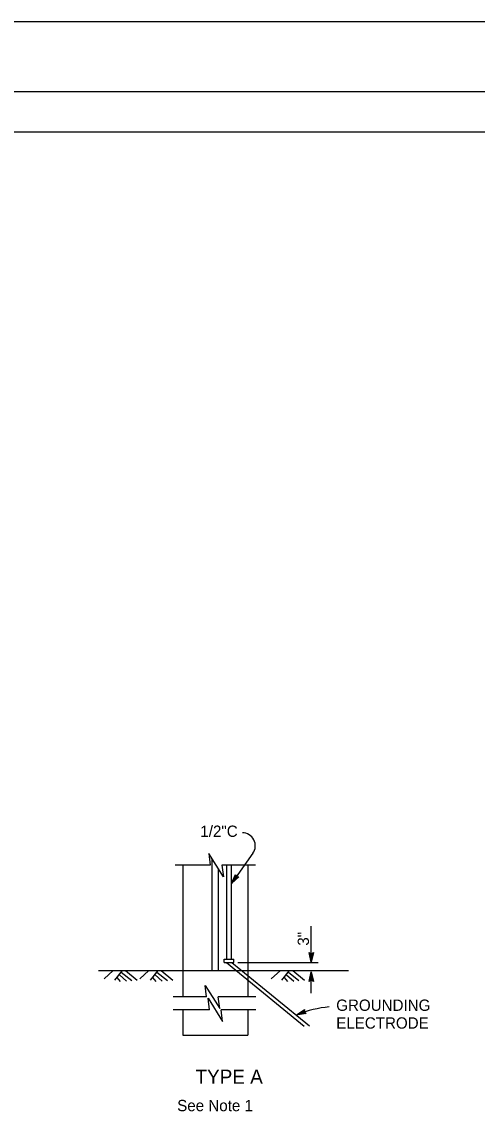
# Model space of a CAD drawing. Extents: x -894 to 866, y -472 to 714.
# Drawn here: x 45 to 327, y 34 to 714 of the extents above; entities that cross this region are included whole.
import ezdxf

# ---------------------------------------------------------------- set-up
doc = ezdxf.new("R2010")
doc.units = 0
for name, color, linetype in [('border_PLOTTING-ELEMENTS', 7, 'Continuous'), ('border_rw_22x34_Cut_Lines', 7, 'Continuous'), ('border_SHEET', 7, 'Continuous'), ('es_CELL-anno', 7, 'Continuous'), ('es_CELL-MISC-COMPONENTS', 7, 'Continuous')]:
    doc.layers.add(name, color=color, linetype=linetype)

msp = doc.modelspace()

# ---------------------------------------------------------------- linework, layer by layer
at = {"layer": 'border_PLOTTING-ELEMENTS'}
for points in [[(-894.04, -472.44), (865.96, -472.44), (865.96, 713.56), (-894.04, 713.56)], [(-864.04, 670.56), (835.96, 670.56), (835.96, -429.44), (-864.04, -429.44)]]:
    msp.add_lwpolyline(points, close=True, dxfattribs=at)
at = {"layer": 'border_rw_22x34_Cut_Lines'}
msp.add_lwpolyline([(-864.04, 670.56), (835.96, 670.56), (835.96, -429.44), (-864.04, -429.44)], close=True, dxfattribs=at)
at = {"layer": 'border_SHEET'}
msp.add_line((-814.04, 645.56), (810.96, 645.56), dxfattribs=at)
at = {"layer": 'es_CELL-anno'}
for p, q in [((188.12, 199.3), (174.86, 180.55)), ((174.86, 180.55), (177.23, 186.21)), ((179.41, 184.67), (174.86, 180.55)), ((179, 184.7), (175.65, 181.67)), ((175.66, 181.68), (177.39, 185.81)), ((176.45, 182.8), (177.57, 185.47)), ((178.57, 184.72), (176.45, 182.8)), ((177.23, 186.21), (177.23, 186.21)), ((177.23, 186.21), (177.86, 184.79)), ((177.25, 183.93), (177.73, 185.07)), ((178.18, 184.77), (177.25, 183.93)), ((177.86, 184.79), (179.41, 184.67)), ((179.41, 184.67), (179.41, 184.67)), ((174.86, 180.55), (174.86, 180.55)), ((224.12, 131.93), (224.12, 154.14)), ((224.12, 131.93), (222.79, 137.93)), ((222.79, 137.93), (222.79, 137.93)), ((222.79, 137.93), (224.12, 137.13)), ((224.12, 131.93), (222.79, 137.93)), ((222.79, 137.93), (222.79, 137.93)), ((222.79, 137.93), (224.12, 137.13)), ((224.11, 133.32), (223.15, 137.69)), ((224.11, 133.32), (223.15, 137.69)), ((224.12, 134.69), (223.49, 137.52)), ((224.12, 134.69), (223.49, 137.52)), ((224.12, 136.07), (223.85, 137.28)), ((224.12, 136.07), (223.85, 137.28)), ((224.12, 137.13), (225.46, 137.93)), ((225.46, 137.93), (224.12, 131.93)), ((224.12, 137.13), (225.46, 137.93)), ((225.46, 137.93), (224.12, 131.93)), ((225.1, 137.71), (224.12, 133.31)), ((225.1, 137.71), (224.12, 133.31)), ((224.74, 137.48), (224.12, 134.69)), ((224.74, 137.48), (224.12, 134.69)), ((224.4, 137.3), (224.12, 136.07)), ((224.4, 137.3), (224.12, 136.07)), ((225.46, 137.93), (225.46, 137.93)), ((225.46, 137.93), (225.46, 137.93)), ((178.75, 131.76), (228.48, 131.76)), ((224.12, 131.93), (224.12, 131.93)), ((224.12, 131.93), (224.12, 131.93)), ((222.78, 119.97), (224.12, 125.97)), ((223.13, 120.19), (224.12, 124.59)), ((223.49, 120.42), (224.11, 123.21)), ((224.11, 123.21), (224.74, 120.38)), ((224.12, 125.97), (224.12, 125.97)), ((224.12, 125.97), (225.45, 119.97)), ((224.12, 112.81), (224.12, 125.97)), ((224.12, 124.58), (225.09, 120.21)), ((224.12, 120.77), (222.78, 119.97)), ((222.78, 119.97), (222.78, 119.97)), ((223.84, 120.6), (224.11, 121.83)), ((224.11, 121.83), (224.38, 120.62)), ((225.45, 119.97), (224.12, 120.77)), ((225.45, 119.97), (225.45, 119.97)), ((214.86, 99.19), (219.94, 102.64)), ((216.15, 99.7), (219.86, 102.22)), ((219.94, 102.64), (219.69, 101.11)), ((219.94, 102.64), (219.94, 102.64)), ((220.93, 100.16), (214.86, 99.19)), ((214.86, 99.19), (214.86, 99.19)), ((220.59, 100.41), (216.14, 99.69)), ((217.43, 100.2), (219.82, 101.83)), ((220.24, 100.66), (217.43, 100.2)), ((218.71, 100.71), (219.73, 101.41)), ((219.95, 100.91), (218.71, 100.71)), ((219.69, 101.11), (220.93, 100.16)), ((220.93, 100.16), (220.93, 100.16))]:
    msp.add_line(p, q, dxfattribs=at)
for centre, radius, start, end in [((181.59, 203.92), 8, 324.72844, 90), ((241.05, 35.46), 68.96, 94.76154, 111.69012)]:
    msp.add_arc(centre, radius, start, end, dxfattribs=at)
at = {"layer": 'es_CELL-MISC-COMPONENTS'}
for p, q in [((161.71, 191.85), (139.94, 191.85)), ((144.86, 191.85), (144.86, 126.1)), ((162.86, 126.76), (162.86, 195.76)), ((189.61, 191.85), (168.95, 191.85)), ((171.86, 133.74), (171.86, 191.85)), ((174.86, 133.77), (174.86, 191.85)), ((184.86, 191.76), (184.86, 126.4)), ((166.86, 126.76), (166.86, 189.36)), ((170.3, 133.76), (176.24, 133.76)), ((170.3, 131.76), (170.3, 133.76)), ((170.3, 131.76), (176.24, 131.76)), ((171.85, 131.69), (177.57, 127.01)), ((174.98, 131.71), (180.67, 127.06)), ((176.24, 131.76), (176.24, 133.76)), ((92.52, 126.76), (247.19, 126.76)), ((101.75, 126.75), (96.05, 121.67)), ((107.16, 126.71), (102.46, 120.73)), ((103.96, 122.44), (106.02, 119.91)), ((105.52, 124.16), (109.92, 120.16)), ((106.69, 125.81), (113.14, 120.51)), ((109.35, 126.68), (116.56, 120.75)), ((123.83, 126.75), (118.12, 121.67)), ((129.23, 126.71), (124.53, 120.73)), ((126.03, 122.44), (128.09, 119.91)), ((127.59, 124.16), (131.99, 120.16)), ((128.77, 125.81), (135.21, 120.51)), ((131.43, 126.68), (138.63, 120.75)), ((144.86, 126.1), (144.86, 110.36)), ((177.57, 127.01), (219.84, 92.4)), ((180.67, 127.06), (222.97, 92.42)), ((184.86, 126.4), (184.86, 110.36)), ((205.13, 126.75), (199.43, 121.67)), ((210.54, 126.71), (205.84, 120.73)), ((207.34, 122.44), (209.4, 119.91)), ((208.9, 124.16), (213.3, 120.16)), ((210.07, 125.81), (216.52, 120.51)), ((212.73, 126.68), (219.94, 120.75)), ((159.45, 110.36), (138.83, 110.36)), ((189.89, 110.36), (166.65, 110.36)), ((161.23, 102.34), (138.83, 102.34)), ((144.86, 102.34), (144.86, 86.76)), ((189.89, 102.34), (168.43, 102.34)), ((184.86, 102.04), (184.86, 86.76)), ((144.86, 86.76), (184.86, 86.76))]:
    msp.add_line(p, q, dxfattribs=at)
for points in [[(168.9, 191.85), (169.8, 184.65), (160.8, 199.05), (161.7, 191.85)], [(159.45, 110.36), (158.55, 117.56), (167.55, 103.16), (166.65, 110.36)], [(161.23, 102.34), (160.33, 109.54), (169.33, 95.14), (168.43, 102.34)]]:
    msp.add_lwpolyline(points, dxfattribs=at)

# ---------------------------------------------------------------- texts
at = {"layer": 'es_CELL-anno'}
for s, height, p in [('1/2"C', 7, (155.58, 209.4)), ('GROUNDING', 7, (239.57, 101.77)), ('ELECTRODE', 7, (239.57, 90.77)), ('TYPE A', 8.75, (152.58, 56.68)), ('See Note 1', 7, (141.27, 39.7))]:
    msp.add_text(s, height=height, dxfattribs=at).set_placement(p)
msp.add_text('3"', height=7, rotation=90, dxfattribs=at).set_placement((222.73, 142.09))

doc.saveas('drawing.dxf')
